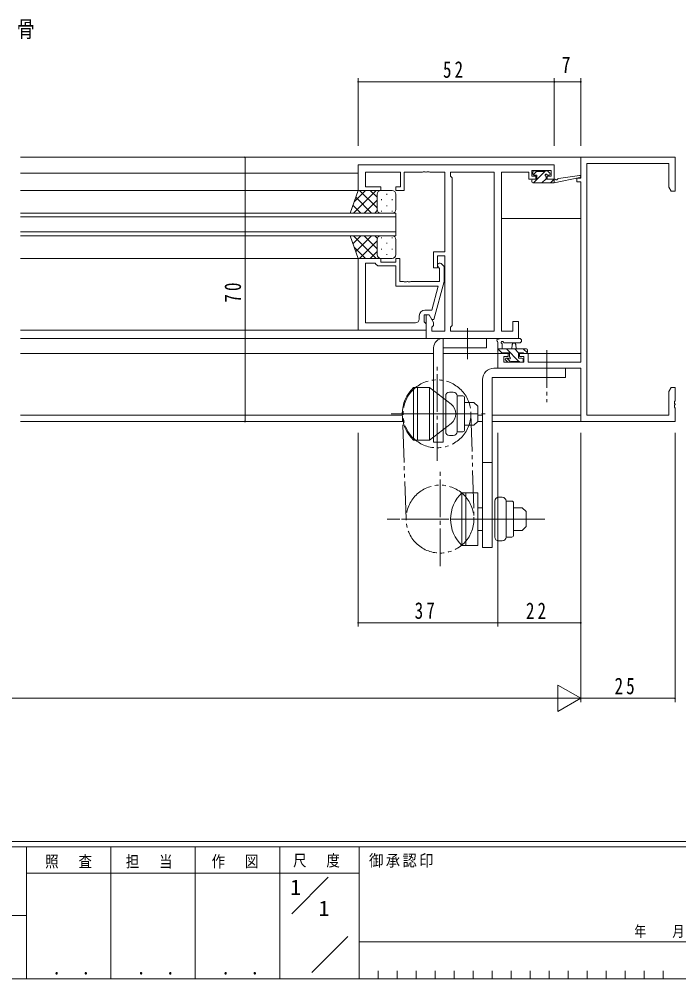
# Model space of a CAD drawing. Units: millimetres on the paper. Extents: x -397 to 397, y -282 to 282.
# Drawn here: x 119.4 to 294.3, y -282.1 to -27.7 of the extents above; entities that cross this region are included whole.
import ezdxf
from ezdxf.enums import TextEntityAlignment as Align

# ---------------------------------------------------------------- set-up
doc = ezdxf.new("R2010")
doc.units = ezdxf.units.MM
doc.linetypes.add('USER2', pattern=[13, 10, -1, 1, -1])
doc.linetypes.add('USER3', pattern=[15, 10, -1, 1, -1, 1, -1])
for name, color, linetype, lineweight in [('0-1_YKK_ZWAK', 7, 'Continuous', 18), ('0-3_YKK_11', 7, 'Continuous', 18), ('0-4_YKK_12', 2, 'Continuous', 18), ('0-5_YKK_13', 4, 'Continuous', 18), ('0-6_YKK_D', 6, 'Continuous', 18)]:
    doc.layers.add(name, color=color, linetype=linetype, lineweight=lineweight)
doc.layers.add('0-2_USER1', color=7, linetype='Continuous')
doc.styles.add('ＭＳ ゴシック', font='')
doc.styles.get('ＭＳ ゴシック').set_extended_font_data('MS Gothic')

msp = doc.modelspace()

# ---------------------------------------------------------------- linework, layer by layer
at = {"layer": '0-1_YKK_ZWAK'}
for p, q in [((376.092, -245.7), (-393.908, -245.7)), ((338.292, -247.1), (-393.908, -247.1)), ((121.292, -247.1), (121.292, -282.1)), ((143.692, -247.1), (143.692, -282.1)), ((166.092, -247.1), (166.092, -282.1)), ((188.492, -247.1), (188.492, -282.1)), ((209.492, -247.1), (209.492, -282.1)), ((189.476, -254.099), (121.292, -254.099)), ((189.476, -254.099), (209.492, -254.099)), ((191.662, -264.836), (201.355, -255.143)), ((-7.508, -265.299), (121.292, -265.299)), ((196.964, -280.445), (206.488, -270.921)), ((209.492, -272.3), (310.291, -272.3)), ((-393.908, -282.1), (338.292, -282.1)), ((214.532, -280), (214.532, -282.1)), ((219.572, -280), (219.572, -282.1)), ((224.612, -280), (224.612, -282.1)), ((229.652, -280), (229.652, -282.1)), ((234.692, -280), (234.692, -282.1)), ((239.732, -280), (239.732, -282.1)), ((244.772, -280), (244.772, -282.1)), ((249.812, -280), (249.812, -282.1)), ((254.852, -280), (254.852, -282.1)), ((259.892, -280), (259.892, -282.1)), ((264.932, -280), (264.932, -282.1)), ((269.972, -280), (269.972, -282.1)), ((275.012, -280), (275.012, -282.1)), ((280.052, -280), (280.052, -282.1)), ((285.092, -280), (285.092, -282.1)), ((290.132, -280), (290.132, -282.1))]:
    msp.add_line(p, q, dxfattribs=at)
at = {"layer": '0-3_YKK_11'}
for p, q in [((268.27, -64.349), (268.27, -69.849)), ((293.27, -64.349), (268.27, -64.349)), ((269.9, -65.979), (291.64, -65.979)), ((269.9, -132.719), (269.9, -65.979)), ((291.64, -65.979), (291.64, -72.258)), ((293.27, -73.349), (293.27, -64.349)), ((209.27, -66.349), (209.27, -73.149)), ((261.27, -66.349), (209.27, -66.349)), ((211.2, -68.279), (220.47, -68.279)), ((211.2, -72.149), (211.2, -68.279)), ((220.47, -68.279), (220.47, -72.149)), ((221.47, -68.279), (226.312, -68.279)), ((221.47, -73.149), (221.47, -68.279)), ((226.312, -68.279), (226.495, -68.159)), ((226.495, -68.159), (227.045, -68.159)), ((227.045, -68.159), (227.229, -68.279)), ((227.229, -68.279), (227.312, -68.279)), ((227.312, -68.279), (227.495, -68.159)), ((227.495, -68.159), (228.045, -68.159)), ((228.045, -68.159), (228.229, -68.279)), ((228.229, -68.279), (232.27, -68.279)), ((232.27, -68.279), (232.27, -89.449)), ((233.77, -68.279), (233.77, -69.349)), ((245.34, -68.279), (233.77, -68.279)), ((245.34, -110.419), (245.34, -68.279)), ((245.34, -110.419), (245.34, -68.279)), ((247.27, -68.279), (254.47, -68.279)), ((247.27, -110.419), (247.27, -68.279)), ((254.47, -68.279), (254.47, -69.079)), ((255.27, -67.849), (260.47, -67.849)), ((255.27, -69.349), (255.27, -67.849)), ((260.47, -67.849), (260.47, -69.349)), ((261.27, -70.149), (261.27, -66.349)), ((233.77, -69.349), (234.2, -69.779)), ((234.2, -69.779), (234.2, -108.919)), ((254.47, -69.079), (254.47, -70.149)), ((254.47, -70.149), (256.37, -70.149)), ((256.37, -69.349), (255.27, -69.349)), ((256.37, -70.149), (256.37, -69.349)), ((259.37, -69.349), (259.37, -70.149)), ((260.47, -69.349), (259.37, -69.349)), ((259.37, -70.149), (261.27, -70.149)), ((267.27, -69.849), (267.27, -70.849)), ((268.27, -69.849), (267.27, -69.849)), ((267.27, -70.849), (268.27, -70.849)), ((268.27, -70.849), (268.27, -118.619)), ((209.27, -73.149), (215.27, -73.149)), ((215.27, -72.149), (211.2, -72.149)), ((215.27, -73.149), (215.27, -72.149)), ((219.27, -72.149), (219.27, -73.149)), ((220.47, -72.149), (219.27, -72.149)), ((219.27, -73.149), (221.47, -73.149)), ((291.64, -72.258), (292.27, -73.349)), ((292.27, -73.349), (293.27, -73.349)), ((209.27, -91.149), (215.27, -91.149)), ((209.27, -110.149), (209.27, -91.149)), ((215.27, -91.149), (215.27, -92.149)), ((219.27, -91.149), (220.27, -91.149)), ((219.27, -92.149), (219.27, -91.149)), ((220.27, -91.149), (220.27, -97.249)), ((229.27, -89.449), (229.27, -93.649)), ((232.27, -89.449), (229.27, -89.449)), ((230.27, -90.449), (232.27, -90.449)), ((230.27, -93.649), (230.27, -90.449)), ((232.27, -90.449), (232.27, -110.419)), ((211.2, -92.449), (211.2, -108.219)), ((213.77, -92.449), (211.2, -92.449)), ((211.2, -92.449), (211.2, -108.219)), ((213.97, -92.649), (213.77, -92.449)), ((214.47, -93.149), (213.97, -92.649)), ((219.27, -93.149), (214.47, -93.149)), ((215.27, -92.149), (219.27, -92.149)), ((219.27, -98.549), (219.27, -93.149)), ((229.27, -93.649), (230.27, -93.649)), ((230.87, -93.798), (230.446, -93.374)), ((230.87, -97.249), (230.87, -93.798)), ((231.295, -92.525), (232.07, -93.301)), ((232.07, -93.301), (232.07, -97.246)), ((230.479, -98.549), (219.27, -98.549)), ((220.27, -97.249), (221.312, -97.249)), ((221.312, -97.249), (221.495, -97.369)), ((221.495, -97.369), (222.045, -97.369)), ((222.045, -97.369), (222.229, -97.249)), ((222.229, -97.249), (222.312, -97.249)), ((222.312, -97.249), (222.495, -97.369)), ((222.495, -97.369), (223.045, -97.369)), ((223.045, -97.369), (223.229, -97.249)), ((223.229, -97.249), (230.87, -97.249)), ((228.791, -104.849), (230.479, -98.549)), ((232.07, -97.246), (229.363, -107.349)), ((225.47, -107.219), (225.47, -106.349)), ((226.77, -106.149), (226.77, -107.949)), ((228.07, -106.149), (226.77, -106.149)), ((226.97, -104.849), (228.791, -104.849)), ((227.27, -106.149), (227.27, -112.349)), ((228.07, -106.149), (227.27, -106.149)), ((229.2, -108.107), (228.07, -106.149)), ((228.763, -107.349), (228.07, -106.149)), ((211.2, -108.219), (224.47, -108.219)), ((226.77, -107.949), (226.97, -108.149)), ((226.97, -108.149), (227.27, -108.449)), ((227.27, -108.449), (227.27, -110.149)), ((229.363, -107.349), (228.763, -107.349)), ((228.77, -109.349), (229.2, -108.919)), ((228.77, -110.419), (228.77, -109.349)), ((229.2, -108.919), (229.2, -108.107)), ((234.2, -108.919), (233.77, -109.349)), ((233.77, -109.349), (233.77, -110.419)), ((250.27, -107.849), (250.27, -110.419)), ((251.77, -107.849), (250.27, -107.849)), ((251.77, -112.349), (251.77, -107.849)), ((227.27, -110.149), (209.27, -110.149)), ((232.27, -110.419), (228.77, -110.419)), ((233.77, -110.419), (245.34, -110.419)), ((250.27, -110.419), (247.27, -110.419)), ((227.27, -112.349), (251.77, -112.349)), ((246.27, -116.349), (246.27, -120.249)), ((249.07, -116.349), (246.27, -116.349)), ((249.07, -117.149), (249.07, -116.349)), ((252.07, -116.349), (252.07, -117.149)), ((254.37, -116.349), (252.07, -116.349)), ((254.37, -118.619), (254.37, -116.349)), ((247.9, -117.149), (249.07, -117.149)), ((247.9, -118.619), (247.9, -117.149)), ((253.17, -118.619), (247.9, -118.619)), ((252.07, -117.149), (253.17, -117.149)), ((253.17, -117.149), (253.17, -118.619)), ((268.27, -118.619), (254.37, -118.619)), ((246.27, -120.249), (268.27, -120.249)), ((268.27, -120.249), (268.27, -134.349)), ((292.27, -125.349), (291.64, -126.441)), ((291.64, -126.441), (291.64, -132.719)), ((293.27, -125.349), (292.27, -125.349)), ((293.27, -128.891), (293.27, -125.349)), ((293.15, -129.075), (293.27, -128.891)), ((293.15, -129.624), (293.15, -129.075)), ((293.27, -129.808), (293.15, -129.624)), ((293.15, -130.075), (293.27, -129.891)), ((293.15, -130.624), (293.15, -130.075)), ((293.27, -130.808), (293.15, -130.624)), ((293.27, -129.891), (293.27, -129.808)), ((293.27, -134.349), (293.27, -130.808)), ((268.27, -134.349), (293.27, -134.349)), ((291.64, -132.719), (269.9, -132.719))]:
    msp.add_line(p, q, dxfattribs=at)
for centre, radius, start, end in [((230.87, -92.949), 0.6, 44.99999, 225.00001), ((226.97, -106.349), 1.5, 90.00001, 179.99999), ((224.47, -107.219), 1, 270.00001, 359.99999)]:
    msp.add_arc(centre, radius, start, end, dxfattribs=at)
at = {"layer": '0-4_YKK_12'}
for p, q in [((119.77, -64.349), (268.57, -64.349)), ((119.77, -68.55), (209.27, -68.55)), ((209.77, -73.149), (119.77, -73.15)), ((219.271, -79.15), (119.77, -79.15)), ((119.77, -80.15), (219.271, -80.15)), ((219.271, -85.15), (219.271, -79.15)), ((268.27, -80.549), (247.27, -80.549)), ((219.271, -84.15), (119.77, -84.15)), ((119.77, -85.15), (219.271, -85.15)), ((119.77, -91.149), (209.77, -91.149)), ((119.77, -110.149), (209.57, -110.149)), ((119.77, -112.35), (227.57, -112.349)), ((119.77, -116.349), (229.27, -116.349)), ((231.77, -116.349), (249.37, -116.349)), ((268.27, -116.349), (251.77, -116.349)), ((119.77, -132.719), (220.977, -132.719)), ((119.77, -134.349), (221.18, -134.349)), ((240.97, -132.719), (242.27, -132.719)), ((240.97, -134.349), (242.27, -134.349)), ((244.77, -132.719), (268.27, -132.719)), ((244.77, -134.349), (268.57, -134.349))]:
    msp.add_line(p, q, dxfattribs=at)
at = {"layer": '0-5_YKK_13'}
for p, q in [((255.57, -68.749), (255.57, -68.249)), ((256.556, -68.075), (255.664, -68.967)), ((258.927, -67.949), (255.727, -71.149)), ((255.87, -67.949), (256.37, -67.949)), ((256.57, -68.149), (258.57, -68.149)), ((258.77, -67.949), (259.37, -67.949)), ((259.583, -68.037), (260.083, -68.537)), ((255.27, -70.849), (255.27, -70.449)), ((255.57, -70.149), (256.67, -70.149)), ((255.57, -71.149), (261.268, -71.149)), ((256.67, -69.049), (255.87, -69.049)), ((256.67, -70.149), (256.67, -69.049)), ((259.07, -70.051), (257.972, -71.149)), ((259.07, -69.51), (259.07, -70.149)), ((259.07, -70.149), (261.268, -70.149)), ((259.87, -69.049), (259.531, -69.049)), ((261.217, -70.149), (260.217, -71.149)), ((261.268, -71.149), (268.029, -69.743)), ((261.268, -70.149), (261.355, -70.135)), ((261.268, -71.149), (261.268, -70.149)), ((262.382, -69.976), (267.924, -69.153)), ((207.128, -79.15), (209.27, -73.15)), ((214.002, -73.15), (208.002, -79.15)), ((211.174, -73.15), (208.213, -76.111)), ((209.27, -73.15), (215.27, -73.15)), ((214.271, -77.77), (209.65, -73.15)), ((214.27, -74.942), (212.479, -73.15)), ((218.27, -73.15), (215.27, -73.15)), ((212.822, -79.15), (208.626, -74.954)), ((214.27, -75.71), (210.831, -79.15)), ((214.27, -74.15), (214.27, -77.75)), ((214.27, -74.55), (214.27, -78.15)), ((215.492, -75.485), (215.492, -75.685)), ((216.907, -74.07), (216.907, -74.27)), ((218.322, -75.485), (218.322, -75.685)), ((219.27, -78.15), (219.27, -74.15)), ((209.993, -79.15), (207.882, -77.038)), ((214.327, -78.482), (213.659, -79.15)), ((215.492, -78.515), (215.492, -78.715)), ((216.907, -77.1), (216.907, -77.3)), ((218.322, -78.515), (218.322, -78.715)), ((215.27, -79.15), (207.128, -79.15)), ((215.27, -79.15), (218.27, -79.15)), ((207.128, -85.15), (215.27, -85.15)), ((207.128, -85.15), (209.27, -91.15)), ((209.993, -85.15), (207.882, -87.262)), ((214.002, -91.15), (208.002, -85.15)), ((212.822, -85.15), (208.626, -89.346)), ((214.27, -88.59), (210.831, -85.15)), ((214.327, -85.818), (213.659, -85.15)), ((214.27, -89.75), (214.27, -86.15)), ((215.27, -85.15), (218.27, -85.15)), ((215.492, -85.785), (215.492, -85.585)), ((218.322, -85.785), (218.322, -85.585)), ((219.27, -86.15), (219.27, -90.15)), ((211.174, -91.15), (208.213, -88.189)), ((214.271, -86.53), (209.65, -91.15)), ((214.27, -90.15), (214.27, -86.55)), ((215.492, -88.815), (215.492, -88.615)), ((216.907, -87.2), (216.907, -87)), ((218.322, -88.815), (218.322, -88.615)), ((209.27, -91.15), (215.27, -91.15)), ((214.27, -89.358), (212.479, -91.15)), ((218.27, -91.15), (215.27, -91.15)), ((216.907, -90.23), (216.907, -90.03)), ((231.77, -139.849), (231.77, -112.349)), ((231.77, -112.349), (243.27, -112.349)), ((246.27, -116.049), (246.27, -113.369)), ((251.998, -112.349), (246.836, -112.349)), ((247.47, -113.969), (247.47, -115.149)), ((251.998, -113.549), (248.037, -113.552)), ((249.97, -115.149), (250.072, -114.005)), ((251.17, -115.149), (251.068, -114.005)), ((246.27, -115.149), (253.87, -115.149)), ((247.364, -116.2), (246.314, -115.149)), ((247.17, -116.349), (246.57, -116.349)), ((249.37, -116.149), (247.37, -116.149)), ((251.859, -118.449), (248.559, -115.149)), ((249.37, -117.089), (249.37, -116.149)), ((251.804, -116.149), (250.804, -115.149)), ((251.77, -116.149), (251.77, -117.549)), ((253.07, -116.149), (251.77, -116.149)), ((254.118, -116.219), (253.049, -115.149)), ((253.87, -116.349), (253.27, -116.349)), ((254.17, -115.449), (254.17, -116.049)), ((248.858, -118.562), (248.358, -118.062)), ((248.57, -117.549), (248.909, -117.549)), ((249.781, -118.616), (248.714, -117.549)), ((249.67, -118.649), (249.07, -118.649)), ((251.97, -118.449), (249.87, -118.449)), ((251.77, -117.549), (252.67, -117.549)), ((252.67, -118.649), (252.17, -118.649)), ((252.97, -117.849), (252.97, -118.349)), ((264.27, -120.249), (245.27, -120.249)), ((264.27, -120.249), (264.27, -122.749)), ((242.27, -123.249), (242.27, -167.749)), ((244.77, -167.749), (244.77, -122.749)), ((264.27, -122.749), (244.77, -122.749)), ((223.97, -125.349), (224.97, -125.349)), ((223.97, -125.349), (223.97, -139.349)), ((224.97, -139.349), (224.97, -125.349)), ((224.97, -125.349), (228.17, -125.349)), ((224.97, -125.349), (224.97, -139.349)), ((233.906, -129.777), (228.17, -125.349)), ((228.17, -125.349), (228.17, -139.349)), ((228.17, -129.647), (228.17, -126.897)), ((234.47, -126.576), (233.47, -126.576)), ((232.47, -127.576), (232.47, -137.123)), ((235.47, -127.576), (235.47, -128.963)), ((235.47, -127.599), (236.97, -127.599)), ((235.47, -135.736), (235.47, -128.963)), ((237.47, -128.099), (237.47, -136.599)), ((237.47, -129.349), (239.97, -129.349)), ((239.97, -129.349), (240.97, -130.349)), ((240.97, -130.349), (240.97, -134.349)), ((235.224, -132.349), (226.619, -132.349)), ((233.906, -134.922), (228.17, -139.349)), ((235.47, -135.736), (235.47, -137.123)), ((235.47, -137.099), (236.97, -137.099)), ((223.97, -139.349), (224.97, -139.349)), ((224.97, -139.349), (228.17, -139.349)), ((234.47, -138.123), (233.47, -138.123)), ((242.27, -145.249), (244.77, -145.249)), ((236.77, -153.249), (237.77, -153.249)), ((236.77, -153.249), (236.77, -167.249)), ((237.77, -167.249), (237.77, -153.249)), ((237.77, -153.249), (237.77, -167.249)), ((240.97, -153.249), (237.77, -153.249)), ((240.97, -167.249), (240.97, -153.249)), ((240.97, -157.547), (240.97, -154.797)), ((247.47, -154.476), (246.47, -154.476)), ((240.97, -157.249), (242.27, -157.249)), ((245.47, -155.476), (245.47, -165.023)), ((248.47, -155.476), (248.47, -156.863)), ((248.47, -155.499), (249.97, -155.499)), ((248.47, -163.636), (248.47, -156.863)), ((250.47, -155.999), (250.47, -164.499)), ((250.47, -157.249), (252.77, -157.249)), ((252.77, -157.249), (253.77, -158.249)), ((253.77, -158.249), (253.77, -162.249)), ((249.626, -160.249), (237.11, -160.249)), ((240.97, -163.249), (242.27, -163.249)), ((242.27, -165.702), (242.27, -162.952)), ((248.47, -163.636), (248.47, -165.023)), ((248.47, -164.999), (249.97, -164.999)), ((236.77, -167.249), (237.77, -167.249)), ((237.77, -167.249), (240.97, -167.249)), ((244.77, -167.749), (242.27, -167.749)), ((247.47, -166.023), (246.47, -166.023))]:
    msp.add_line(p, q, dxfattribs=at)
at = {"layer": '0-5_YKK_13', "linetype": 'USER2'}
for p, q in [((238.27, -109.629), (238.27, -117.842)), ((259.27, -115.492), (259.27, -129.234)), ((230.17, -144.849), (230.17, -119.849)), ((217.97, -132.349), (243.328, -132.349)), ((230.97, -172.749), (230.97, -147.749)), ((258.77, -160.249), (216.97, -160.249)), ((257.292, -160.249), (217.281, -160.249))]:
    msp.add_line(p, q, dxfattribs=at)
at = {"layer": '0-5_YKK_13', "linetype": 'USER3'}
for p, q in [((221.97, -160.249), (220.97, -132.349)), ((239.17, -132.349), (239.97, -160.249))]:
    msp.add_line(p, q, dxfattribs=at)
at = {"layer": '0-5_YKK_13'}
for points in [[(243.27, -112.349), (243.27, -114.849), (231.77, -114.849)], [(229.27, -114.849), (229.27, -139.849), (231.77, -139.849)], [(237.47, -135.349), (239.97, -135.349), (240.97, -134.349)], [(250.47, -163.249), (252.77, -163.249), (253.77, -162.249)]]:
    msp.add_lwpolyline(points, dxfattribs=at)
at = {"layer": '0-5_YKK_13', "linetype": 'USER3'}
for centre in [(230.17, -132.349), (230.97, -160.249)]:
    msp.add_circle(centre, 9, dxfattribs=at)
at = {"layer": '0-5_YKK_13'}
for centre, radius, start, end in [((255.87, -68.249), 0.3, 90, 180), ((256.37, -68.149), 0.2, 0, 90), ((258.77, -68.149), 0.2, 90, 180), ((259.37, -68.249), 0.3, 45, 90), ((259.87, -68.749), 0.3, 270, 45), ((255.57, -70.449), 0.3, 90, 180), ((255.57, -70.849), 0.3, 180, 270), ((255.87, -68.749), 0.3, 180, 270), ((259.07, -69.049), 0.25, 33.05573, 236.94427), ((258.77, -69.51), 0.3, 0, 56.94427), ((259.531, -68.749), 0.3, 213.05573, 270), ((261.403, -70.432), 0.3, 39.19754, 99.19754), ((261.868, -70.052), 0.3, 219.19754, 338.44936), ((262.426, -70.273), 0.3, 98.44936, 158.44936), ((267.968, -69.449), 0.3, 281.74981, 98.44936), ((215.27, -74.15), 1, 90, 180), ((215.27, -74.15), 1, 90, 180), ((218.27, -74.15), 1, 360, 90), ((215.27, -78.15), 1, 180, 270), ((215.27, -78.15), 1, 180, 270), ((218.27, -78.15), 1, 270, 360), ((215.27, -86.15), 1, 90, 180), ((215.27, -86.15), 1, 90, 180), ((218.27, -86.15), 1, 360, 90), ((215.27, -90.15), 1, 180, 270), ((215.27, -90.15), 1, 180, 270), ((218.27, -90.15), 1, 270, 360), ((231.77, -114.849), 2.5, 90, 180), ((246.27, -112.849), 0.3, 79.47122, 240), ((245.97, -113.369), 0.3, 0, 60), ((246.38, -112.26), 0.3, 259.47122, 319.47122), ((246.836, -112.649), 0.3, 90, 139.47122), ((247.47, -113.449), 0.3, 19.18976, 240), ((247.17, -113.969), 0.3, 0, 60), ((248.037, -113.252), 0.3, 199.18976, 270.04023), ((250.57, -114.049), 0.5, 5.09207, 174.90793), ((251.998, -112.949), 0.6, 270.04023, 90.04023), ((246.57, -116.049), 0.3, 180, 270), ((247.17, -116.149), 0.2, 270, 0), ((253.27, -116.149), 0.2, 180, 270), ((253.87, -115.449), 0.3, 0, 90), ((253.87, -116.049), 0.3, 270, 0), ((248.57, -117.849), 0.3, 90, 225), ((249.07, -118.349), 0.3, 225, 270), ((248.909, -117.849), 0.3, 33.05573, 90), ((249.37, -117.549), 0.25, 213.05573, 56.94427), ((249.67, -117.089), 0.3, 180, 236.94427), ((249.67, -118.449), 0.2, 270, 0), ((252.17, -118.449), 0.2, 180, 270), ((252.67, -117.849), 0.3, 0, 90), ((252.67, -118.349), 0.3, 270, 0), ((245.27, -123.249), 3, 90, 180), ((230.637, -132.349), 9.667, 133.60284, 226.39716), ((233.47, -127.576), 1, 90, 180), ((234.47, -127.576), 1, 0, 90), ((236.97, -128.099), 0.5, 0, 90), ((231.92, -132.349), 3.25, 307.66316, 52.33684), ((233.47, -137.123), 1, 180, 270), ((234.47, -137.123), 1, 270, 0), ((236.97, -136.599), 0.5, 270, 0), ((243.437, -160.249), 9.667, 133.60284, 226.39716), ((246.47, -155.476), 1, 90, 180), ((247.47, -155.476), 1, 0, 90), ((249.97, -155.999), 0.5, 0, 90), ((246.47, -165.023), 1, 180, 270), ((247.47, -165.023), 1, 270, 0), ((249.97, -164.499), 0.5, 270, 0)]:
    msp.add_arc(centre, radius, start, end, dxfattribs=at)
at = {"layer": '0-6_YKK_D'}
for p, q in [((209.27, -61.349), (209.27, -43.349)), ((261.27, -44.349), (209.27, -44.349)), ((261.27, -61.349), (261.27, -43.349)), ((261.27, -61.349), (261.27, -43.349)), ((268.27, -44.349), (261.27, -44.349)), ((268.27, -61.349), (268.27, -43.349)), ((206.27, -64.349), (178.27, -64.349)), ((179.27, -64.349), (179.27, -134.349)), ((206.27, -134.349), (178.27, -134.349)), ((209.27, -137.349), (209.27, -188.749)), ((246.27, -137.349), (246.27, -188.749)), ((246.27, -137.349), (246.27, -188.749)), ((268.27, -137.349), (268.27, -208.749)), ((268.27, -137.349), (268.27, -208.749)), ((268.27, -137.349), (268.27, -188.749)), ((293.27, -137.349), (293.27, -208.749)), ((246.27, -187.749), (209.27, -187.749)), ((268.27, -187.749), (246.27, -187.749)), ((262.208, -204.249), (262.208, -211.249)), ((268.27, -207.749), (262.208, -204.249)), ((261.27, -207.749), (-24.73, -207.749)), ((268.27, -207.749), (256.146, -207.749)), ((268.27, -207.749), (262.208, -211.249)), ((293.27, -207.749), (268.27, -207.749))]:
    msp.add_line(p, q, dxfattribs=at)
for centre, start, end in [((209.27, -44.349), 0, 180), ((209.27, -44.349), 180, 0), ((261.27, -44.349), 0, 180), ((261.27, -44.349), 0, 180), ((261.27, -44.349), 180, 0), ((261.27, -44.349), 180, 0), ((268.27, -44.349), 0, 180), ((268.27, -44.349), 180, 0), ((179.27, -64.349), 90, 270), ((179.27, -64.349), 270, 90), ((179.27, -134.349), 90, 270), ((179.27, -134.349), 270, 90), ((209.27, -187.749), 0, 180), ((209.27, -187.749), 180, 0), ((246.27, -187.749), 0, 180), ((246.27, -187.749), 0, 180), ((246.27, -187.749), 180, 0), ((246.27, -187.749), 180, 0), ((268.27, -187.749), 0, 180), ((268.27, -187.749), 180, 0), ((293.27, -207.749), 0, 180), ((293.27, -207.749), 180, 0)]:
    msp.add_arc(centre, 0.106, start, end, dxfattribs=at)

# ---------------------------------------------------------------- texts
at = {"layer": '0-1_YKK_ZWAK', "attachment_point": 7, "style": 'ＭＳ ゴシック'}
for s, insert, char_height in [('\\T1.24;\\W0.85;照\\~\\~査', (126.281, -252.88), 3.079), ('\\T1.24;\\W0.85;担\\~\\~当', (147.646, -252.88), 3.079), ('\\T1.24;\\W0.85;作\\~\\~図', (170.412, -252.862), 3.079), ('\\T1.24;\\W0.85;尺\\~\\~度', (192.004, -252.637), 3.079), ('\\T1.17;\\W0.9;御承認印', (212.159, -252.633), 3.079), ('\\T1.28;\\W0.8;年\\~\\~\\~月\\~\\~\\~日', (282.468, -271.269), 2.903), ('\\T1.24;\\W0.85;\\~．\\~．', (125.747, -281.046), 3.592), ('\\T1.24;\\W0.85;\\~．\\~．', (148.147, -281.046), 3.592), ('\\T1.24;\\W0.85;\\~．\\~．', (170.547, -281.046), 3.592)]:
    msp.add_mtext(s, dxfattribs=dict(at, insert=insert, char_height=char_height))
at = {"layer": '0-2_USER1', "style": 'ＭＳ ゴシック'}
for p in [(191.292, -261.099), (198.825, -266.699)]:
    msp.add_text('1', height=4.106, dxfattribs=at).set_placement(p, align=Align.BOTTOM_LEFT)
at = {"layer": '0-2_USER1', "insert": (107.524, -33.006), "char_height": 4.399, "attachment_point": 7, "style": 'ＭＳ ゴシック'}
msp.add_mtext('\\T1.17;\\W0.8;たて骨', dxfattribs=at)
at = {"layer": '0-6_YKK_D', "color": 7, "style": 'ＭＳ ゴシック', "width": 0.8}
msp.add_text('7', height=4.399, dxfattribs=at).set_placement((263.176, -43.349), align=Align.BOTTOM_LEFT)
at = {"layer": '0-6_YKK_D', "color": 7, "char_height": 4.399, "attachment_point": 7, "style": 'ＭＳ ゴシック'}
for s, insert in [('\\T1.37;\\W0.75;52', (231.75, -43.349)), ('\\T1.37;\\W0.75;37', (224.25, -186.749)), ('\\T1.37;\\W0.75;22', (253.75, -186.749)), ('\\T1.37;\\W0.75;25', (277.25, -206.749))]:
    msp.add_mtext(s, dxfattribs=dict(at, insert=insert))
at = {"layer": '0-6_YKK_D', "color": 7, "insert": (178.27, -102.869), "char_height": 4.399, "attachment_point": 7, "rotation": 90, "style": 'ＭＳ ゴシック'}
msp.add_mtext('\\T1.37;\\W0.75;70', dxfattribs=at)

doc.saveas('drawing.dxf')
